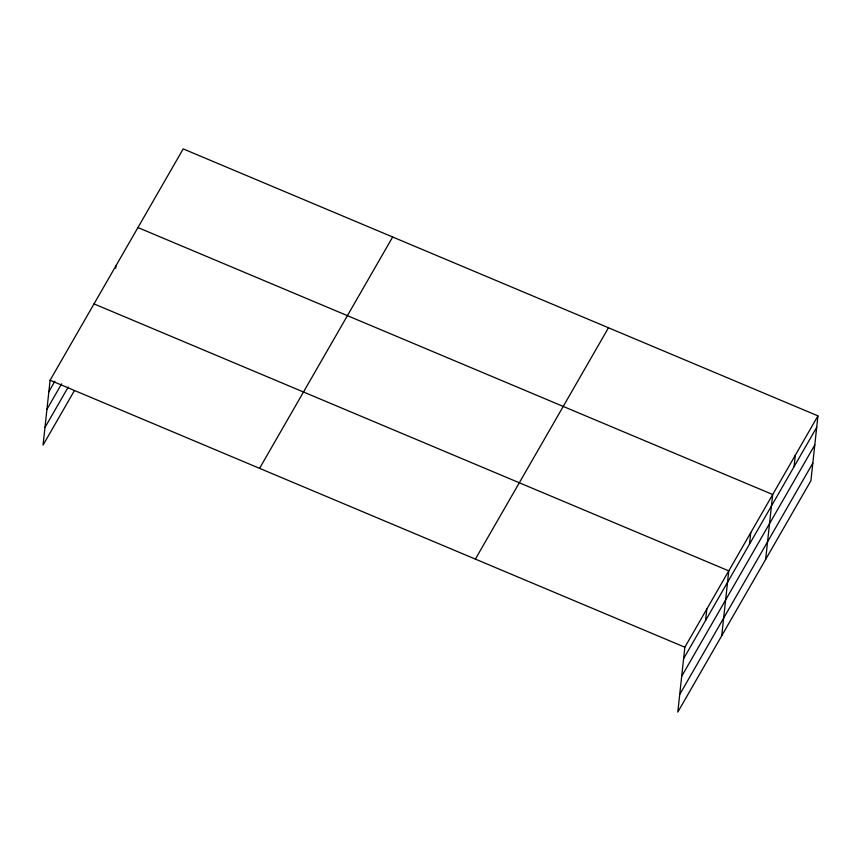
<?xml version="1.0" encoding="UTF-8"?>
<svg xmlns="http://www.w3.org/2000/svg" width="861" height="861" viewBox="0 0 861 861"><rect width="100%" height="100%" fill="white"/><g stroke="black" fill="none" stroke-linecap="round" stroke-linejoin="round"><path stroke-width="1.29" d="M817.95 415.874L684.85 647.214L677.801 712.101L810.901 480.761L817.95 415.874L183.199 148.899L50.099 380.239L43.05 445.126L74.326 390.765M115.708 268.277L115.987 265.726M705.568 620.512L706.816 609.039M721.722 635.762L728.772 570.865L94.021 303.901M749.49 544.163L750.738 532.701M765.644 559.413L772.694 494.526L137.943 227.552M794.079 466.662L795.327 455.2M48.851 391.712L54.846 381.294M46.935 409.341L61.583 383.888M44.966 427.497L68.256 387.019M259.57 468.341L392.67 237.001M475.38 559.112L608.479 327.772M683.602 658.687L816.702 427.336M681.686 676.315L814.786 444.965M679.716 694.472L812.816 463.132M50.099 380.239L684.85 647.214"/></g></svg>
